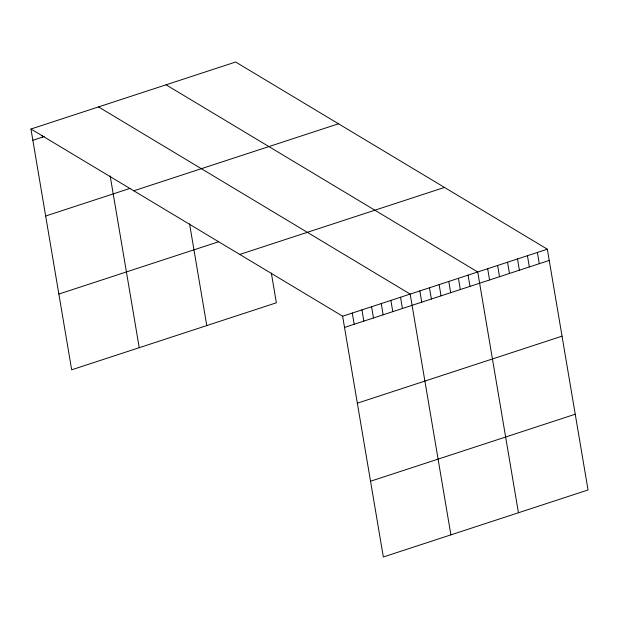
<?xml version="1.0" encoding="UTF-8"?>
<svg xmlns="http://www.w3.org/2000/svg" width="619" height="619" viewBox="0 0 619 619"><rect width="100%" height="100%" fill="white"/><g stroke="black" fill="none" stroke-linecap="round" stroke-linejoin="round"><path stroke-width="0.93" d="M30.95 129.031L235.653 62.024L547.328 249.194L588.05 489.969L383.347 556.976L342.624 316.208L30.95 129.031L71.672 369.806L276.376 302.792L271.339 273.041M32.853 140.265L44.259 136.536M45.659 216.016L129.882 188.447M133.805 190.799L338.5 123.792M58.859 294.056L218.368 241.843M239.77 254.44L444.473 187.425M342.624 316.208L547.328 249.194M344.528 327.443L549.223 260.437M357.341 403.193L562.037 336.179M370.541 481.234L575.237 414.227M166.054 84.803L477.729 271.981L518.451 512.756M98.498 106.917L410.18 294.095L450.903 534.87M537.385 252.451L539.281 263.694M527.442 255.709L529.338 266.944M517.499 258.959L519.403 270.201M507.557 262.216L509.46 273.451M497.614 265.474L499.518 276.708M487.671 268.723L489.575 279.966M468.08 275.138L469.976 286.38M458.431 278.295L460.327 289.537M448.775 281.459L450.678 292.694M439.126 284.616L441.03 295.851M429.478 287.773L431.381 299.016M419.829 290.93L421.725 302.173M400.524 297.252L402.427 308.486M390.875 300.408L392.779 311.651M381.227 303.565L383.13 314.808M371.578 306.73L373.474 317.965M361.929 309.887L363.825 321.122M352.273 313.044L354.176 324.286M189.561 223.815L206.777 325.579M110.167 175.866L139.229 347.692M42.185 135.236L42.502 137.108"/></g></svg>
